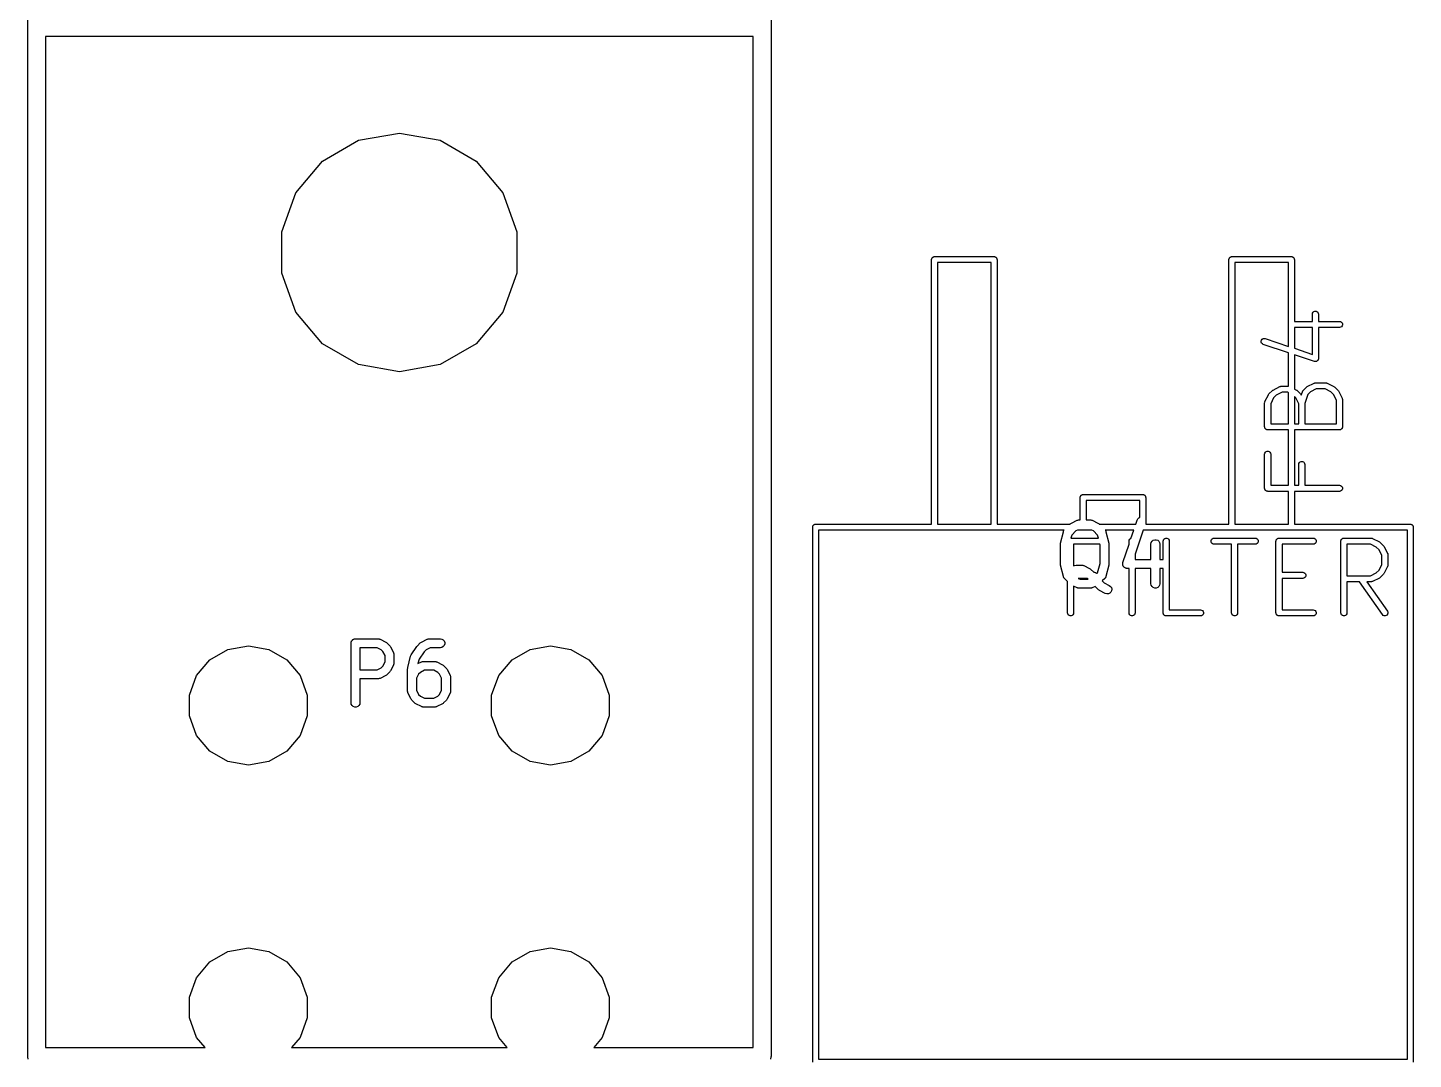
# Model space of a CAD drawing. Extents: x -2.2 to 86.5, y -78.6 to 9.2.
# Drawn here: x 0.25 to 23.55, y -17.95 to -0.6 of the extents above; entities that cross this region are included whole.
import ezdxf

# ---------------------------------------------------------------- set-up
doc = ezdxf.new("R2010")
doc.units = 0
doc.header["$MEASUREMENT"] = 0
doc.layers.add('BLACK', color=7, linetype='CONTINUOUS')

msp = doc.modelspace()

# ---------------------------------------------------------------- linework, layer by layer
at = {"layer": 'Black'}
for p, q in [((0.25, -17.9), (0.25, 9)), ((12.75, 9), (12.75, -17.9)), ((0.55, -0.75), (0.55, -17.75)), ((12.45, -0.75), (0.55, -0.75)), ((12.45, -17.75), (12.45, -0.75)), ((5.20951, -2.84206), (5.81335, -2.49344)), ((5.81335, -2.49344), (6.5, -2.37236)), ((6.5, -2.37236), (7.18665, -2.49344)), ((7.18665, -2.49344), (7.79049, -2.84206)), ((4.76133, -3.37618), (5.20951, -2.84206)), ((7.79049, -2.84206), (8.23867, -3.37618)), ((4.52286, -4.03138), (4.76133, -3.37618)), ((8.23867, -3.37618), (8.47714, -4.03138)), ((4.52286, -4.72862), (4.52286, -4.03138)), ((8.47714, -4.03138), (8.47714, -4.72862)), ((15.45, -4.5), (15.4508, -4.49569)), ((15.45, -8.95), (15.45, -4.5)), ((15.4508, -4.49132), (15.4523, -4.48721)), ((15.4508, -4.49569), (15.4508, -4.49132)), ((15.4523, -4.48721), (15.453, -4.4829)), ((15.453, -4.4829), (15.4552, -4.47911)), ((15.4552, -4.47911), (15.4567, -4.475)), ((15.4567, -4.475), (15.4595, -4.47165)), ((15.4595, -4.47165), (15.4617, -4.46786)), ((15.4617, -4.46786), (15.465, -4.46505)), ((15.465, -4.46505), (15.4679, -4.4617)), ((15.4679, -4.4617), (15.4716, -4.45951)), ((15.4716, -4.45951), (15.475, -4.4567)), ((15.475, -4.4567), (15.4791, -4.4552)), ((15.4791, -4.4552), (15.4829, -4.45301)), ((15.4829, -4.45301), (15.4872, -4.45226)), ((15.4872, -4.45226), (15.4913, -4.45076)), ((15.4913, -4.45076), (15.4957, -4.45076)), ((15.4957, -4.45076), (15.5, -4.45)), ((15.5, -4.45), (16.5, -4.45)), ((15.55, -4.55), (15.55, -8.95)), ((16.45, -4.55), (15.55, -4.55)), ((16.45, -8.95), (16.45, -4.55)), ((16.5, -4.45), (16.5043, -4.45076)), ((16.5043, -4.45076), (16.5087, -4.45076)), ((16.5087, -4.45076), (16.5128, -4.45226)), ((16.5128, -4.45226), (16.5171, -4.45301)), ((16.5171, -4.45301), (16.5209, -4.4552)), ((16.5209, -4.4552), (16.525, -4.4567)), ((16.525, -4.4567), (16.5284, -4.45951)), ((16.5284, -4.45951), (16.5321, -4.4617)), ((16.5321, -4.4617), (16.535, -4.46505)), ((16.535, -4.46505), (16.5383, -4.46786)), ((16.5383, -4.46786), (16.5405, -4.47165)), ((16.5405, -4.47165), (16.5433, -4.475)), ((16.5433, -4.475), (16.5448, -4.47911)), ((16.5448, -4.47911), (16.547, -4.4829)), ((16.547, -4.4829), (16.5477, -4.48721)), ((16.5477, -4.48721), (16.5492, -4.49132)), ((16.5492, -4.49132), (16.5492, -4.49569)), ((16.5492, -4.49569), (16.55, -4.5)), ((16.55, -4.5), (16.55, -8.95)), ((20.45, -4.5), (20.4508, -4.49569)), ((20.45, -8.95), (20.45, -4.5)), ((20.4508, -4.49132), (20.4523, -4.48721)), ((20.4508, -4.49569), (20.4508, -4.49132)), ((20.4523, -4.48721), (20.453, -4.4829)), ((20.453, -4.4829), (20.4552, -4.47911)), ((20.4552, -4.47911), (20.4567, -4.475)), ((20.4567, -4.475), (20.4595, -4.47165)), ((20.4595, -4.47165), (20.4617, -4.46786)), ((20.4617, -4.46786), (20.465, -4.46505)), ((20.465, -4.46505), (20.4679, -4.4617)), ((20.4679, -4.4617), (20.4716, -4.45951)), ((20.4716, -4.45951), (20.475, -4.4567)), ((20.475, -4.4567), (20.4791, -4.4552)), ((20.4791, -4.4552), (20.4829, -4.45301)), ((20.4829, -4.45301), (20.4872, -4.45226)), ((20.4872, -4.45226), (20.4913, -4.45076)), ((20.4913, -4.45076), (20.4957, -4.45076)), ((20.4957, -4.45076), (20.5, -4.45)), ((20.5, -4.45), (21.5, -4.45)), ((20.55, -4.55), (20.55, -8.95)), ((21.45, -4.55), (20.55, -4.55)), ((21.45, -5.95921), (21.45, -4.55)), ((21.5, -4.45), (21.5043, -4.45076)), ((21.5043, -4.45076), (21.5087, -4.45076)), ((21.5087, -4.45076), (21.5128, -4.45226)), ((21.5128, -4.45226), (21.5171, -4.45301)), ((21.5171, -4.45301), (21.5209, -4.4552)), ((21.5209, -4.4552), (21.525, -4.4567)), ((21.525, -4.4567), (21.5284, -4.45951)), ((21.5284, -4.45951), (21.5321, -4.4617)), ((21.5321, -4.4617), (21.535, -4.46505)), ((21.535, -4.46505), (21.5383, -4.46786)), ((21.5383, -4.46786), (21.5405, -4.47165)), ((21.5405, -4.47165), (21.5433, -4.475)), ((21.5433, -4.475), (21.5448, -4.47911)), ((21.5448, -4.47911), (21.547, -4.4829)), ((21.547, -4.4829), (21.5477, -4.48721)), ((21.5477, -4.48721), (21.5492, -4.49132)), ((21.5492, -4.49132), (21.5492, -4.49569)), ((21.5492, -4.49569), (21.55, -4.5)), ((21.55, -4.5), (21.55, -5.53922)), ((4.76133, -5.38382), (4.52286, -4.72862)), ((8.47714, -4.72862), (8.23867, -5.38382)), ((5.20951, -5.91794), (4.76133, -5.38382)), ((8.23867, -5.38382), (7.79049, -5.91794)), ((21.55, -5.53922), (21.8546, -5.53922)), ((21.8546, -5.41767), (21.8576, -5.40029)), ((21.8546, -5.53922), (21.8546, -5.41767)), ((21.8576, -5.40029), (21.8665, -5.38501)), ((21.8665, -5.38501), (21.88, -5.37367)), ((21.88, -5.37367), (21.8966, -5.36764)), ((21.8966, -5.36764), (21.9142, -5.36764)), ((21.9142, -5.36764), (21.9308, -5.37367)), ((21.9308, -5.37367), (21.9443, -5.38501)), ((21.9443, -5.38501), (21.9531, -5.40029)), ((21.9531, -5.40029), (21.9562, -5.41767)), ((21.9562, -5.41767), (21.9562, -5.53922)), ((21.9562, -5.53922), (22.3075, -5.53922)), ((22.3075, -5.53922), (22.3249, -5.54229)), ((22.3249, -5.54229), (22.3402, -5.55111)), ((22.3402, -5.55111), (22.3515, -5.56462)), ((22.3515, -5.56462), (22.3576, -5.5812)), ((22.3576, -5.5812), (22.3576, -5.59884)), ((21.55, -5.64082), (21.55, -5.99254)), ((21.8546, -5.64082), (21.55, -5.64082)), ((21.8546, -6.09407), (21.8546, -5.64082)), ((22.3075, -5.64082), (21.9562, -5.64082)), ((21.9562, -5.64082), (21.9562, -6.16455)), ((22.3249, -5.63776), (22.3075, -5.64082)), ((22.3402, -5.62894), (22.3249, -5.63776)), ((22.3515, -5.61542), (22.3402, -5.62894)), ((22.3576, -5.59884), (22.3515, -5.61542)), ((5.81335, -6.26656), (5.20951, -5.91794)), ((7.79049, -5.91794), (7.18665, -6.26656)), ((20.9933, -5.86983), (20.9989, -5.8531)), ((20.9938, -5.88747), (20.9933, -5.86983)), ((21.0003, -5.90388), (20.9938, -5.88747)), ((20.9989, -5.8531), (21.0099, -5.83928)), ((21.012, -5.91708), (21.0003, -5.90388)), ((21.0099, -5.83928), (21.0249, -5.83004)), ((21.0275, -5.92548), (21.012, -5.91708)), ((21.0249, -5.83004), (21.0422, -5.82651)), ((21.45, -6.0663), (21.0275, -5.92548)), ((21.0422, -5.82651), (21.0597, -5.82909)), ((21.0597, -5.82909), (21.45, -5.95921)), ((21.55, -5.99254), (21.8546, -6.09407)), ((6.5, -6.38764), (5.81335, -6.26656)), ((7.18665, -6.26656), (6.5, -6.38764)), ((21.45, -6.63125), (21.45, -6.0663)), ((21.8893, -6.21274), (21.55, -6.09964)), ((21.55, -6.09964), (21.55, -6.67694)), ((21.893, -6.21329), (21.8893, -6.21274)), ((21.8966, -6.21457), (21.893, -6.21329)), ((21.9017, -6.21457), (21.8966, -6.21457)), ((21.9068, -6.21533), (21.9017, -6.21457)), ((21.9104, -6.21457), (21.9068, -6.21533)), ((21.9142, -6.21457), (21.9104, -6.21457)), ((21.919, -6.21282), (21.9142, -6.21457)), ((21.9241, -6.21179), (21.919, -6.21282)), ((21.9273, -6.20982), (21.9241, -6.21179)), ((21.9308, -6.20854), (21.9273, -6.20982)), ((21.9347, -6.20524), (21.9308, -6.20854)), ((21.9391, -6.20256), (21.9347, -6.20524)), ((21.9414, -6.19961), (21.9391, -6.20256)), ((21.9443, -6.1972), (21.9414, -6.19961)), ((21.9469, -6.19275), (21.9443, -6.1972)), ((21.9501, -6.18874), (21.9469, -6.19275)), ((21.9512, -6.18518), (21.9501, -6.18874)), ((21.9531, -6.18192), (21.9512, -6.18518)), ((21.954, -6.17687), (21.9531, -6.18192)), ((21.9556, -6.172), (21.954, -6.17687)), ((21.9562, -6.16455), (21.9555, -6.16825)), ((21.9555, -6.16825), (21.9556, -6.172)), ((21.1226, -6.7606), (21.18, -6.70315)), ((21.18, -6.70315), (21.1867, -6.69848)), ((21.1867, -6.69848), (21.1932, -6.69363)), ((21.1932, -6.69363), (21.3081, -6.63618)), ((21.3428, -6.73242), (21.246, -6.78082)), ((21.3081, -6.63618), (21.3109, -6.63535)), ((21.3109, -6.63535), (21.3135, -6.63388)), ((21.3135, -6.63388), (21.3193, -6.63285)), ((21.3193, -6.63285), (21.325, -6.63115)), ((21.325, -6.63115), (21.328, -6.63133)), ((21.328, -6.63133), (21.3309, -6.63082)), ((21.3309, -6.63082), (21.4458, -6.63082)), ((21.4338, -6.73242), (21.3428, -6.73242)), ((21.45, -6.74053), (21.4338, -6.73242)), ((21.4458, -6.63082), (21.4486, -6.63133)), ((21.4486, -6.63133), (21.45, -6.63125)), ((21.45, -7.26279), (21.45, -6.74053)), ((21.55, -6.67694), (21.5834, -6.69363)), ((21.5834, -6.69363), (21.5899, -6.69848)), ((21.5899, -6.69848), (21.5966, -6.70315)), ((21.5966, -6.70315), (21.654, -6.7606)), ((21.6662, -6.77902), (21.6848, -6.72301)), ((21.6848, -6.72301), (21.6862, -6.72043)), ((21.6862, -6.72043), (21.687, -6.7176)), ((21.687, -6.7176), (21.6904, -6.71273)), ((21.6904, -6.71273), (21.6932, -6.70749)), ((21.6932, -6.70749), (21.6954, -6.70555)), ((21.6954, -6.70555), (21.6971, -6.70315)), ((21.6971, -6.70315), (21.7546, -6.6457)), ((21.7546, -6.6457), (21.7612, -6.64103)), ((21.7612, -6.64103), (21.7678, -6.63618)), ((21.7678, -6.63618), (21.8827, -6.57873)), ((21.8206, -6.72337), (21.7774, -6.76651)), ((21.9174, -6.67497), (21.8206, -6.72337)), ((21.8827, -6.57873), (21.8855, -6.57789)), ((21.8855, -6.57789), (21.888, -6.57643)), ((21.888, -6.57643), (21.8939, -6.5754)), ((21.8939, -6.5754), (21.8996, -6.5737)), ((21.8996, -6.5737), (21.9025, -6.57388)), ((21.9025, -6.57388), (21.9054, -6.57337)), ((21.9054, -6.57337), (22.0777, -6.57337)), ((22.0657, -6.67497), (21.9174, -6.67497)), ((22.1626, -6.72337), (22.0657, -6.67497)), ((22.0777, -6.57337), (22.0806, -6.57388)), ((22.0806, -6.57388), (22.0835, -6.5737)), ((22.0835, -6.5737), (22.0893, -6.5754)), ((22.0893, -6.5754), (22.0951, -6.57643)), ((22.0951, -6.57643), (22.0976, -6.57789)), ((22.0976, -6.57789), (22.1005, -6.57873)), ((22.1005, -6.57873), (22.2154, -6.63618)), ((22.2083, -6.76916), (22.1626, -6.72337)), ((22.2154, -6.63618), (22.2219, -6.64103)), ((22.2219, -6.64103), (22.2286, -6.6457)), ((22.2286, -6.6457), (22.286, -6.70315)), ((22.286, -6.70315), (22.2907, -6.70981)), ((22.2907, -6.70981), (22.2955, -6.71635)), ((22.2955, -6.71635), (22.353, -6.83126)), ((21.0502, -6.91143), (21.0508, -6.90854)), ((21.0502, -7.31359), (21.0502, -6.91143)), ((21.0506, -6.90562), (21.0523, -6.89991)), ((21.0508, -6.90854), (21.0506, -6.90562)), ((21.0523, -6.89991), (21.0533, -6.89405)), ((21.0533, -6.89405), (21.0548, -6.89152)), ((21.0548, -6.89152), (21.0556, -6.88871)), ((21.0556, -6.88871), (21.1131, -6.7738)), ((21.1131, -6.7738), (21.1179, -6.76726)), ((21.1179, -6.76726), (21.1226, -6.7606)), ((21.2003, -6.82662), (21.1518, -6.92342)), ((21.1518, -6.92342), (21.1518, -7.26279)), ((21.246, -6.78082), (21.2003, -6.82662)), ((21.5764, -6.82662), (21.55, -6.80025)), ((21.55, -6.80025), (21.55, -7.26279)), ((21.6248, -6.92342), (21.5764, -6.82662)), ((21.6248, -7.26279), (21.6248, -6.92342)), ((21.654, -6.7606), (21.6587, -6.76727)), ((21.6587, -6.76727), (21.6636, -6.77381)), ((21.6636, -6.77381), (21.6662, -6.77902)), ((21.7774, -6.76651), (21.7264, -6.91967)), ((21.7264, -6.91967), (21.7264, -7.26279)), ((22.2567, -6.86597), (22.2083, -6.76916)), ((22.2567, -7.26279), (22.2567, -6.86597)), ((22.353, -6.83126), (22.3538, -6.83407)), ((22.3538, -6.83407), (22.3553, -6.8366)), ((22.3553, -6.8366), (22.3563, -6.84246)), ((22.3563, -6.84246), (22.358, -6.84817)), ((22.358, -6.84817), (22.3578, -6.85109)), ((22.3578, -6.85109), (22.3583, -6.85398)), ((22.3583, -6.85398), (22.3583, -7.31359)), ((21.051, -7.31797), (21.0502, -7.31359)), ((21.051, -7.32242), (21.051, -7.31797)), ((21.0525, -7.32659), (21.051, -7.32242)), ((21.0533, -7.33097), (21.0525, -7.32659)), ((21.0555, -7.33482), (21.0533, -7.33097)), ((21.0571, -7.33899), (21.0555, -7.33482)), ((21.0599, -7.3424), (21.0571, -7.33899)), ((21.0621, -7.34625), (21.0599, -7.3424)), ((21.0655, -7.34911), (21.0621, -7.34625)), ((21.0684, -7.35251), (21.0655, -7.34911)), ((21.0722, -7.35473), (21.0684, -7.35251)), ((21.0756, -7.35759), (21.0722, -7.35473)), ((21.0798, -7.35911), (21.0756, -7.35759)), ((21.0837, -7.36133), (21.0798, -7.35911)), ((21.0881, -7.3621), (21.0837, -7.36133)), ((21.0922, -7.36362), (21.0881, -7.3621)), ((21.0967, -7.36362), (21.0922, -7.36362)), ((21.101, -7.3644), (21.0967, -7.36362)), ((21.45, -7.3644), (21.101, -7.3644)), ((21.1518, -7.26279), (21.45, -7.26279)), ((21.45, -8.29694), (21.45, -7.3644)), ((21.55, -7.26279), (21.6248, -7.26279)), ((22.3075, -7.3644), (21.55, -7.3644)), ((21.55, -7.3644), (21.55, -8.29694)), ((21.7264, -7.26279), (22.2567, -7.26279)), ((22.3119, -7.36362), (22.3075, -7.3644)), ((22.3164, -7.36362), (22.3119, -7.36362)), ((22.3205, -7.3621), (22.3164, -7.36362)), ((22.3249, -7.36133), (22.3205, -7.3621)), ((22.3288, -7.35911), (22.3249, -7.36133)), ((22.3329, -7.35759), (22.3288, -7.35911)), ((22.3364, -7.35473), (22.3329, -7.35759)), ((22.3402, -7.35251), (22.3364, -7.35473)), ((22.3431, -7.34911), (22.3402, -7.35251)), ((22.3465, -7.34625), (22.3431, -7.34911)), ((22.3487, -7.3424), (22.3465, -7.34625)), ((22.3515, -7.33899), (22.3487, -7.3424)), ((22.3531, -7.33482), (22.3515, -7.33899)), ((22.3553, -7.33097), (22.3531, -7.33482)), ((22.3561, -7.32659), (22.3553, -7.33097)), ((22.3576, -7.32242), (22.3561, -7.32659)), ((22.3583, -7.31359), (22.3576, -7.31797)), ((22.3576, -7.31797), (22.3576, -7.32242)), ((21.0502, -7.77321), (21.0533, -7.75584)), ((21.0502, -8.34774), (21.0502, -7.77321)), ((21.0533, -7.75584), (21.0621, -7.74056)), ((21.0621, -7.74056), (21.0756, -7.72922)), ((21.0756, -7.72922), (21.0922, -7.72319)), ((21.0922, -7.72319), (21.1099, -7.72319)), ((21.1099, -7.72319), (21.1264, -7.72922)), ((21.1264, -7.72922), (21.14, -7.74056)), ((21.14, -7.74056), (21.1488, -7.75584)), ((21.1488, -7.75584), (21.1518, -7.77321)), ((21.1518, -7.77321), (21.1518, -8.29694)), ((21.6278, -7.9282), (21.6367, -7.91292)), ((21.6367, -7.91292), (21.6502, -7.90158)), ((21.6502, -7.90158), (21.6668, -7.89554)), ((21.6668, -7.89554), (21.6844, -7.89554)), ((21.6844, -7.89554), (21.701, -7.90158)), ((21.701, -7.90158), (21.7145, -7.91292)), ((21.7145, -7.91292), (21.7233, -7.9282)), ((21.6248, -7.94557), (21.6278, -7.9282)), ((21.6248, -8.29694), (21.6248, -7.94557)), ((21.7233, -7.9282), (21.7264, -7.94557)), ((21.7264, -7.94557), (21.7264, -8.29694)), ((21.051, -8.35212), (21.0502, -8.34774)), ((21.051, -8.35656), (21.051, -8.35212)), ((21.0525, -8.36074), (21.051, -8.35656)), ((21.0533, -8.36511), (21.0525, -8.36074)), ((21.0555, -8.36896), (21.0533, -8.36511)), ((21.0571, -8.37314), (21.0555, -8.36896)), ((21.0599, -8.37654), (21.0571, -8.37314)), ((21.0621, -8.38039), (21.0599, -8.37654)), ((21.0655, -8.38325), (21.0621, -8.38039)), ((21.0684, -8.38665), (21.0655, -8.38325)), ((21.0722, -8.38887), (21.0684, -8.38665)), ((21.1518, -8.29694), (21.45, -8.29694)), ((21.55, -8.29694), (21.6248, -8.29694)), ((21.7264, -8.29694), (22.3075, -8.29694)), ((22.3075, -8.29694), (22.3249, -8.3)), ((22.3249, -8.3), (22.3402, -8.30882)), ((22.3402, -8.38665), (22.3249, -8.39547)), ((22.3402, -8.30882), (22.3515, -8.32234)), ((22.3515, -8.37314), (22.3402, -8.38665)), ((22.3515, -8.32234), (22.3576, -8.33892)), ((22.3576, -8.35656), (22.3515, -8.37314)), ((22.3576, -8.33892), (22.3576, -8.35656)), ((17.95, -8.5), (17.9508, -8.49569)), ((17.95, -8.87738), (17.95, -8.5)), ((17.9508, -8.49132), (17.9523, -8.48721)), ((17.9508, -8.49569), (17.9508, -8.49132)), ((17.9523, -8.48721), (17.953, -8.4829)), ((17.953, -8.4829), (17.9552, -8.47911)), ((17.9552, -8.47911), (17.9567, -8.475)), ((17.9567, -8.475), (17.9595, -8.47165)), ((17.9595, -8.47165), (17.9617, -8.46786)), ((17.9617, -8.46786), (17.965, -8.46505)), ((17.965, -8.46505), (17.9679, -8.4617)), ((17.9679, -8.4617), (17.9716, -8.45951)), ((17.9716, -8.45951), (17.975, -8.4567)), ((17.975, -8.4567), (17.9791, -8.4552)), ((17.9791, -8.4552), (17.9829, -8.45301)), ((17.9829, -8.45301), (17.9872, -8.45225)), ((17.9872, -8.45225), (17.9913, -8.45076)), ((17.9913, -8.45076), (17.9957, -8.45076)), ((17.9957, -8.45076), (18, -8.45)), ((18, -8.45), (19, -8.45)), ((18.05, -8.55), (18.05, -8.87738)), ((18.95, -8.55), (18.05, -8.55)), ((18.95, -8.83569), (18.95, -8.55)), ((19, -8.45), (19.0043, -8.45076)), ((19.0043, -8.45076), (19.0087, -8.45076)), ((19.0087, -8.45076), (19.0128, -8.45225)), ((19.0128, -8.45225), (19.0171, -8.45301)), ((19.0171, -8.45301), (19.0209, -8.4552)), ((19.0209, -8.4552), (19.025, -8.4567)), ((19.025, -8.4567), (19.0284, -8.45951)), ((19.0284, -8.45951), (19.0321, -8.4617)), ((19.0321, -8.4617), (19.035, -8.46505)), ((19.035, -8.46505), (19.0383, -8.46786)), ((19.0383, -8.46786), (19.0405, -8.47165)), ((19.0405, -8.47165), (19.0433, -8.475)), ((19.0433, -8.475), (19.0448, -8.47911)), ((19.0448, -8.47911), (19.047, -8.4829)), ((19.047, -8.4829), (19.0477, -8.48721)), ((19.0477, -8.48721), (19.0492, -8.49132)), ((19.0492, -8.49132), (19.0492, -8.49569)), ((19.0492, -8.49569), (19.05, -8.5)), ((19.05, -8.5), (19.05, -8.89704)), ((21.0756, -8.39173), (21.0722, -8.38887)), ((21.0798, -8.39325), (21.0756, -8.39173)), ((21.0837, -8.39547), (21.0798, -8.39325)), ((21.0881, -8.39625), (21.0837, -8.39547)), ((21.0922, -8.39777), (21.0881, -8.39625)), ((21.0967, -8.39777), (21.0922, -8.39777)), ((21.101, -8.39854), (21.0967, -8.39777)), ((21.45, -8.39854), (21.101, -8.39854)), ((21.45, -8.95), (21.45, -8.39854)), ((22.3075, -8.39854), (21.55, -8.39854)), ((21.55, -8.39854), (21.55, -8.95)), ((22.3249, -8.39547), (22.3075, -8.39854)), ((18.9174, -8.85814), (18.9369, -8.84086)), ((18.9369, -8.84086), (18.95, -8.83569)), ((13.45, -9), (13.4508, -8.99569)), ((13.45, -18), (13.45, -9)), ((13.4508, -8.99132), (13.4523, -8.98721)), ((13.4508, -8.99569), (13.4508, -8.99132)), ((13.4523, -8.98721), (13.453, -8.9829)), ((13.453, -8.9829), (13.4552, -8.97911)), ((13.4552, -8.97911), (13.4567, -8.975)), ((13.4567, -8.975), (13.4595, -8.97165)), ((13.4595, -8.97165), (13.4617, -8.96786)), ((13.4617, -8.96786), (13.465, -8.96505)), ((13.465, -8.96505), (13.4679, -8.9617)), ((13.4679, -8.9617), (13.4716, -8.95951)), ((13.4716, -8.95951), (13.475, -8.9567)), ((13.475, -8.9567), (13.4791, -8.9552)), ((13.4791, -8.9552), (13.4829, -8.95301)), ((13.4829, -8.95301), (13.4872, -8.95225)), ((13.4872, -8.95225), (13.4913, -8.95076)), ((13.4913, -8.95076), (13.4957, -8.95076)), ((13.4957, -8.95076), (13.5, -8.95)), ((13.5, -8.95), (15.45, -8.95)), ((17.6791, -9.05), (13.55, -9.05)), ((13.55, -9.05), (13.55, -17.95)), ((15.55, -8.95), (16.45, -8.95)), ((16.55, -8.95), (17.7773, -8.95)), ((17.6177, -9.26752), (17.6653, -9.07705)), ((17.6653, -9.07705), (17.6683, -9.07048)), ((17.6683, -9.07048), (17.6701, -9.06354)), ((17.6701, -9.06354), (17.6735, -9.05868)), ((17.6735, -9.05868), (17.6759, -9.05326)), ((17.6759, -9.05326), (17.6791, -9.05)), ((17.7773, -8.95), (17.7803, -8.94697)), ((17.7803, -8.94697), (17.7901, -8.94007)), ((17.7901, -8.94007), (17.7998, -8.93292)), ((17.7998, -8.93292), (17.895, -8.8853)), ((17.8778, -9.06164), (17.8058, -9.13358)), ((17.901, -9.05), (17.8778, -9.06164)), ((17.895, -8.8853), (17.8992, -8.88407)), ((17.8992, -8.88407), (17.9029, -8.8819)), ((18.1466, -9.05), (17.901, -9.05)), ((17.9029, -8.8819), (17.9116, -8.88038)), ((17.9116, -8.88038), (17.92, -8.87787)), ((17.92, -8.87787), (17.9243, -8.87813)), ((17.9243, -8.87813), (17.9286, -8.87738)), ((17.9286, -8.87738), (17.95, -8.87738)), ((18.05, -8.87738), (18.119, -8.87738)), ((18.119, -8.87738), (18.1233, -8.87813)), ((18.1233, -8.87813), (18.1276, -8.87787)), ((18.1276, -8.87787), (18.136, -8.88038)), ((18.136, -8.88038), (18.1447, -8.8819)), ((18.1447, -8.8819), (18.1484, -8.88407)), ((18.1699, -9.06164), (18.1466, -9.05)), ((18.1484, -8.88407), (18.1526, -8.8853)), ((18.1526, -8.8853), (18.2478, -8.93292)), ((18.2418, -9.13358), (18.1699, -9.06164)), ((18.2478, -8.93292), (18.2575, -8.94008)), ((18.2575, -8.94008), (18.2673, -8.94697)), ((18.2673, -8.94697), (18.2704, -8.95)), ((18.2704, -8.95), (18.8821, -8.95)), ((18.8487, -9.05), (18.3685, -9.05)), ((18.3685, -9.05), (18.3717, -9.05326)), ((18.3717, -9.05326), (18.3741, -9.05868)), ((18.3741, -9.05868), (18.3775, -9.06354)), ((18.3775, -9.06354), (18.3794, -9.07048)), ((18.3794, -9.07048), (18.3823, -9.07705)), ((18.3823, -9.07705), (18.4299, -9.26752)), ((18.8021, -9.18983), (18.8487, -9.05)), ((19.0068, -9.05), (18.8722, -9.45389)), ((18.8821, -8.95), (18.905, -8.88105)), ((18.905, -8.88105), (18.9174, -8.85814)), ((23.45, -9.05), (19.0068, -9.05)), ((19.05, -8.89704), (19.0512, -8.90271)), ((19.0512, -8.90271), (19.05, -8.91055)), ((19.05, -8.91055), (19.05, -8.95)), ((19.05, -8.95), (20.45, -8.95)), ((20.55, -8.95), (21.45, -8.95)), ((21.55, -8.95), (23.5, -8.95)), ((23.45, -17.95), (23.45, -9.05)), ((23.5, -8.95), (23.5043, -8.95076)), ((23.5043, -8.95076), (23.5087, -8.95076)), ((23.5087, -8.95076), (23.5128, -8.95225)), ((23.5128, -8.95225), (23.5171, -8.95301)), ((23.5171, -8.95301), (23.5209, -8.9552)), ((23.5209, -8.9552), (23.525, -8.9567)), ((23.525, -8.9567), (23.5284, -8.95951)), ((23.5284, -8.95951), (23.5321, -8.9617)), ((23.5321, -8.9617), (23.535, -8.96505)), ((23.535, -8.96505), (23.5383, -8.96786)), ((23.5383, -8.96786), (23.5405, -8.97165)), ((23.5405, -8.97165), (23.5433, -8.975)), ((23.5433, -8.975), (23.5448, -8.97911)), ((23.5448, -8.97911), (23.547, -8.9829)), ((23.547, -8.9829), (23.5477, -8.98721)), ((23.5477, -8.98721), (23.5492, -8.99132)), ((23.5492, -8.99132), (23.5492, -8.99569)), ((23.5492, -8.99569), (23.55, -9)), ((23.55, -9), (23.55, -18)), ((17.6155, -9.28571), (17.6171, -9.27668)), ((17.6155, -9.61905), (17.6155, -9.28571)), ((17.6171, -9.27668), (17.6177, -9.26752)), ((17.8058, -9.13358), (17.7929, -9.18525)), ((17.7929, -9.18525), (18.2547, -9.18525)), ((17.8381, -9.28685), (17.8381, -9.65376)), ((18.2801, -9.28685), (17.8381, -9.28685)), ((18.2547, -9.18525), (18.2418, -9.13358)), ((18.2821, -9.29495), (18.2801, -9.28685)), ((18.2821, -9.60981), (18.2821, -9.29495)), ((18.4299, -9.26752), (18.4306, -9.27668)), ((18.4306, -9.27668), (18.4321, -9.28571)), ((18.4321, -9.28571), (18.4321, -9.61905)), ((18.6669, -9.59533), (18.7706, -9.28435)), ((18.7706, -9.23605), (18.7737, -9.21867)), ((18.7706, -9.28435), (18.7706, -9.23605)), ((18.7737, -9.21867), (18.7825, -9.20339)), ((18.7825, -9.20339), (18.796, -9.19205)), ((18.796, -9.19205), (18.8021, -9.18983)), ((19.1393, -9.28571), (19.1438, -9.26006)), ((19.1393, -9.54405), (19.1393, -9.28571)), ((19.1438, -9.26006), (19.1568, -9.2375)), ((19.1568, -9.2375), (19.1768, -9.22076)), ((19.1768, -9.22076), (19.2013, -9.21185)), ((19.2013, -9.21185), (19.2273, -9.21185)), ((19.2273, -9.21185), (19.2518, -9.22076)), ((19.2518, -9.22076), (19.2717, -9.2375)), ((19.2717, -9.2375), (19.2848, -9.26006)), ((19.2848, -9.26006), (19.2893, -9.28571)), ((19.2893, -9.28571), (19.2893, -9.54405)), ((19.3451, -9.23605), (19.3482, -9.21867)), ((19.3451, -9.54405), (19.3451, -9.23605)), ((19.3482, -9.21867), (19.357, -9.20339)), ((19.357, -9.20339), (19.3705, -9.19205)), ((19.3705, -9.19205), (19.3871, -9.18602)), ((19.3871, -9.18602), (19.4047, -9.18602)), ((19.4047, -9.18602), (19.4213, -9.19205)), ((19.4213, -9.19205), (19.4348, -9.20339)), ((19.4348, -9.20339), (19.4437, -9.21867)), ((19.4437, -9.21867), (19.4467, -9.23605)), ((19.4467, -9.23605), (19.4467, -10.3917)), ((20.1502, -9.22723), (20.1563, -9.21065)), ((20.1502, -9.24487), (20.1502, -9.22723)), ((20.1563, -9.26145), (20.1502, -9.24487)), ((20.1563, -9.21065), (20.1676, -9.19713)), ((20.1676, -9.27496), (20.1563, -9.26145)), ((20.1676, -9.19713), (20.1829, -9.18831)), ((20.1829, -9.28378), (20.1676, -9.27496)), ((20.1829, -9.18831), (20.2003, -9.18525)), ((20.2003, -9.28685), (20.1829, -9.28378)), ((20.2003, -9.18525), (20.8897, -9.18525)), ((20.4942, -9.28685), (20.2003, -9.28685)), ((20.4942, -10.4425), (20.4942, -9.28685)), ((20.8897, -9.28685), (20.5958, -9.28685)), ((20.5958, -9.28685), (20.5958, -10.4425)), ((20.8897, -9.18525), (20.9071, -9.18831)), ((20.9071, -9.28378), (20.8897, -9.28685)), ((20.9071, -9.18831), (20.9223, -9.19713)), ((20.9223, -9.27496), (20.9071, -9.28378)), ((20.9223, -9.19713), (20.9337, -9.21065)), ((20.9337, -9.26145), (20.9223, -9.27496)), ((20.9337, -9.21065), (20.9397, -9.22723)), ((20.9397, -9.24487), (20.9337, -9.26145)), ((20.9397, -9.22723), (20.9397, -9.24487)), ((21.2411, -9.23605), (21.2418, -9.23167)), ((21.2411, -10.4425), (21.2411, -9.23605)), ((21.2418, -9.22723), (21.2433, -9.22305)), ((21.2418, -9.23167), (21.2418, -9.22723)), ((21.2433, -9.22305), (21.2441, -9.21867)), ((21.2441, -9.21867), (21.2463, -9.21482)), ((21.2463, -9.21482), (21.2479, -9.21065)), ((21.2479, -9.21065), (21.2507, -9.20724)), ((21.2507, -9.20724), (21.2529, -9.20339)), ((21.2529, -9.20339), (21.2563, -9.20054)), ((21.2563, -9.20054), (21.2592, -9.19713)), ((21.2592, -9.19713), (21.2631, -9.19491)), ((21.2631, -9.19491), (21.2665, -9.19205)), ((21.2665, -9.19205), (21.2706, -9.19053)), ((21.2706, -9.19053), (21.2745, -9.18831)), ((21.2745, -9.18831), (21.2789, -9.18754)), ((21.2789, -9.18754), (21.283, -9.18602)), ((21.283, -9.18602), (21.2875, -9.18602)), ((21.2875, -9.18602), (21.2919, -9.18525)), ((21.2919, -9.18525), (21.8664, -9.18525)), ((21.8664, -9.28685), (21.3427, -9.28685)), ((21.3427, -9.28685), (21.3427, -9.75977)), ((21.8664, -9.18525), (21.8838, -9.18831)), ((21.8838, -9.28378), (21.8664, -9.28685)), ((21.8838, -9.18831), (21.899, -9.19713)), ((21.899, -9.27496), (21.8838, -9.28378)), ((21.899, -9.19713), (21.9104, -9.21065)), ((21.9104, -9.26145), (21.899, -9.27496)), ((21.9104, -9.21065), (21.9164, -9.22723)), ((21.9164, -9.24487), (21.9104, -9.26145)), ((21.9164, -9.22723), (21.9164, -9.24487)), ((22.3327, -9.23605), (22.3334, -9.23167)), ((22.3327, -10.4425), (22.3327, -9.23605)), ((22.3334, -9.22723), (22.3349, -9.22305)), ((22.3334, -9.23167), (22.3334, -9.22723)), ((22.3349, -9.22305), (22.3357, -9.21867)), ((22.3357, -9.21867), (22.3379, -9.21482)), ((22.3379, -9.21482), (22.3395, -9.21065)), ((22.3395, -9.21065), (22.3423, -9.20724)), ((22.3423, -9.20724), (22.3445, -9.20339)), ((22.3445, -9.20339), (22.3479, -9.20054)), ((22.3479, -9.20054), (22.3508, -9.19713)), ((22.3508, -9.19713), (22.3546, -9.19491)), ((22.3546, -9.19491), (22.3581, -9.19205)), ((22.3581, -9.19205), (22.3622, -9.19053)), ((22.3622, -9.19053), (22.3661, -9.18831)), ((22.3661, -9.18831), (22.3705, -9.18754)), ((22.3705, -9.18754), (22.3746, -9.18602)), ((22.3746, -9.18602), (22.3791, -9.18602)), ((22.3791, -9.18602), (22.3835, -9.18525)), ((22.3835, -9.18525), (22.8431, -9.18525)), ((22.4343, -9.28685), (22.4343, -9.81722)), ((22.8311, -9.28685), (22.4343, -9.28685)), ((22.9279, -9.33525), (22.8311, -9.28685)), ((22.8431, -9.18525), (22.846, -9.18576)), ((22.846, -9.18576), (22.8489, -9.18558)), ((22.8489, -9.18558), (22.8546, -9.18728)), ((22.8546, -9.18728), (22.8604, -9.18831)), ((22.8604, -9.18831), (22.863, -9.18978)), ((22.863, -9.18978), (22.8658, -9.19061)), ((22.8658, -9.19061), (22.9807, -9.24806)), ((22.9807, -9.24806), (22.9872, -9.25291)), ((22.9872, -9.25291), (22.9939, -9.25758)), ((22.9939, -9.25758), (23.0513, -9.31503)), ((23.0513, -9.31503), (23.056, -9.3217)), ((18.8722, -9.45389), (18.8722, -9.54405)), ((18.8722, -9.54405), (19.1393, -9.54405)), ((19.2893, -9.54405), (19.3451, -9.54405)), ((22.9737, -9.38104), (22.9279, -9.33525)), ((23.0221, -9.47785), (22.9737, -9.38104)), ((23.0221, -9.62622), (23.0221, -9.47785)), ((23.056, -9.3217), (23.0609, -9.32823)), ((23.0609, -9.32823), (23.1183, -9.44314)), ((23.1183, -9.44314), (23.1192, -9.44595)), ((23.1192, -9.44595), (23.1206, -9.44848)), ((23.1206, -9.44848), (23.1216, -9.45434)), ((23.1216, -9.45434), (23.1233, -9.46005)), ((23.1233, -9.46005), (23.1232, -9.46297)), ((23.1232, -9.46297), (23.1237, -9.46586)), ((23.1237, -9.46586), (23.1237, -9.63821)), ((17.6171, -9.62808), (17.6155, -9.61905)), ((17.6177, -9.63724), (17.6171, -9.62808)), ((17.6653, -9.82771), (17.6177, -9.63724)), ((17.8381, -9.65376), (17.8553, -9.64381)), ((17.8553, -9.64381), (17.881, -9.63929)), ((17.881, -9.63929), (17.9762, -9.63929)), ((17.9762, -9.63929), (17.9804, -9.64004)), ((17.9804, -9.64004), (17.9848, -9.63978)), ((17.9848, -9.63978), (17.9932, -9.64228)), ((17.9932, -9.64228), (18.0018, -9.64381)), ((18.0018, -9.64381), (18.0056, -9.64597)), ((18.0056, -9.64597), (18.0097, -9.6472)), ((18.0097, -9.6472), (18.105, -9.69482)), ((18.105, -9.69482), (18.1146, -9.70199)), ((18.1146, -9.70199), (18.1245, -9.70887)), ((18.1245, -9.70887), (18.1754, -9.75977)), ((18.1754, -9.75977), (18.1894, -9.75977)), ((18.1894, -9.75977), (18.2068, -9.76283)), ((18.2068, -9.76283), (18.2221, -9.77166)), ((18.2221, -9.77166), (18.2309, -9.78212)), ((18.2309, -9.78212), (18.2418, -9.77118)), ((18.2418, -9.77118), (18.2821, -9.60981)), ((18.4299, -9.63724), (18.3823, -9.82771)), ((18.4306, -9.62808), (18.4299, -9.63724)), ((18.4321, -9.61905), (18.4306, -9.62808)), ((18.6631, -9.6211), (18.6642, -9.6136)), ((18.6642, -9.62653), (18.6631, -9.6211)), ((18.6642, -9.60602), (18.6661, -9.60081)), ((18.6642, -9.6136), (18.6642, -9.60602)), ((18.6642, -9.63207), (18.6642, -9.62653)), ((18.6668, -9.63919), (18.6642, -9.63207)), ((18.6661, -9.60081), (18.6669, -9.59533)), ((18.6683, -9.64661), (18.6668, -9.63919)), ((18.6712, -9.65134), (18.6683, -9.64661)), ((18.6731, -9.65655), (18.6712, -9.65134)), ((18.678, -9.66235), (18.6731, -9.65655)), ((18.682, -9.66881), (18.678, -9.66235)), ((18.6863, -9.67225), (18.682, -9.66881)), ((18.6899, -9.6765), (18.6863, -9.67225)), ((18.6964, -9.68029), (18.6899, -9.6765)), ((18.7024, -9.685), (18.6964, -9.68029)), ((18.7076, -9.68675), (18.7024, -9.685)), ((18.7124, -9.68952), (18.7076, -9.68675)), ((18.7199, -9.69084), (18.7124, -9.68952)), ((18.7271, -9.69324), (18.7199, -9.69084)), ((18.7326, -9.69308), (18.7271, -9.69324)), ((18.7381, -9.69405), (18.7326, -9.69308)), ((18.7706, -9.69405), (18.7381, -9.69405)), ((18.7706, -10.4425), (18.7706, -9.69405)), ((19.1393, -9.69405), (18.8722, -9.69405)), ((18.8722, -9.69405), (18.8722, -10.4425)), ((19.1393, -9.95238), (19.1393, -9.69405)), ((19.3451, -9.69405), (19.2893, -9.69405)), ((19.2893, -9.69405), (19.2893, -9.95238)), ((19.3451, -10.4425), (19.3451, -9.69405)), ((21.3427, -9.75977), (21.694, -9.75977)), ((21.694, -9.75977), (21.7114, -9.76283)), ((21.7114, -9.76283), (21.7267, -9.77166)), ((21.7267, -9.77166), (21.738, -9.78517)), ((21.738, -9.78517), (21.7441, -9.80175)), ((22.8311, -9.81722), (22.9279, -9.76882)), ((22.9279, -9.76882), (22.9737, -9.72303)), ((22.9737, -9.72303), (23.0221, -9.62622)), ((23.056, -9.78237), (23.0513, -9.78904)), ((23.0609, -9.77584), (23.056, -9.78237)), ((23.1183, -9.66093), (23.0609, -9.77584)), ((23.1192, -9.65812), (23.1183, -9.66093)), ((23.1206, -9.65559), (23.1192, -9.65812)), ((23.1216, -9.64973), (23.1206, -9.65559)), ((23.1233, -9.64402), (23.1216, -9.64973)), ((23.1237, -9.63821), (23.1232, -9.6411)), ((23.1232, -9.6411), (23.1233, -9.64402)), ((17.6683, -9.83428), (17.6653, -9.82771)), ((17.6701, -9.84122), (17.6683, -9.83428)), ((17.6735, -9.84608), (17.6701, -9.84122)), ((17.6759, -9.8515), (17.6735, -9.84608)), ((17.6809, -9.85667), (17.6759, -9.8515)), ((17.6851, -9.86256), (17.6809, -9.85667)), ((17.7365, -9.91396), (17.6851, -9.86256)), ((17.7365, -10.4425), (17.7365, -9.91396)), ((17.895, -10.0195), (17.8381, -9.99098)), ((17.8381, -9.99098), (17.8381, -10.4425)), ((17.9143, -9.86137), (17.9463, -9.87738)), ((18.0648, -9.86137), (17.9143, -9.86137)), ((17.9463, -9.87738), (18.0808, -9.87738)), ((18.0808, -9.87738), (18.0648, -9.86137)), ((18.1995, -9.99602), (18.1526, -10.0195)), ((18.2565, -10.053), (18.1995, -9.99602)), ((18.3626, -9.86256), (18.3204, -9.90476)), ((18.3204, -9.90476), (18.354, -9.93836)), ((18.354, -9.93836), (18.4383, -9.98054)), ((18.3667, -9.85667), (18.3626, -9.86256)), ((18.3717, -9.8515), (18.3667, -9.85667)), ((18.3741, -9.84609), (18.3717, -9.8515)), ((18.3775, -9.84122), (18.3741, -9.84609)), ((18.3794, -9.83428), (18.3775, -9.84122)), ((18.3823, -9.82771), (18.3794, -9.83428)), ((18.4383, -9.98054), (18.4592, -9.99605)), ((18.4592, -9.99605), (18.4736, -10.0178)), ((18.4736, -10.0178), (18.4796, -10.0431)), ((19.1438, -9.97803), (19.1393, -9.95238)), ((19.1568, -10.0006), (19.1438, -9.97803)), ((19.1768, -10.0173), (19.1568, -10.0006)), ((19.2013, -10.0262), (19.1768, -10.0173)), ((19.2518, -10.0173), (19.2273, -10.0262)), ((19.2717, -10.0006), (19.2518, -10.0173)), ((19.2848, -9.97803), (19.2717, -10.0006)), ((19.2893, -9.95238), (19.2848, -9.97803)), ((21.694, -9.86137), (21.3427, -9.86137)), ((21.3427, -9.86137), (21.3427, -10.3917)), ((21.7114, -9.85831), (21.694, -9.86137)), ((21.7267, -9.84949), (21.7114, -9.85831)), ((21.738, -9.83597), (21.7267, -9.84949)), ((21.7441, -9.81939), (21.738, -9.83597)), ((21.7441, -9.80175), (21.7441, -9.81939)), ((22.4343, -9.81722), (22.8311, -9.81722)), ((22.6443, -9.91882), (22.4343, -9.91882)), ((22.4343, -9.91882), (22.4343, -10.4425)), ((23.0313, -10.4717), (22.6443, -9.91882)), ((22.8431, -9.91882), (22.7683, -9.91882)), ((22.7683, -9.91882), (23.1145, -10.4134)), ((22.846, -9.91831), (22.8431, -9.91882)), ((22.8489, -9.91849), (22.846, -9.91831)), ((22.8546, -9.91679), (22.8489, -9.91849)), ((22.8604, -9.91576), (22.8546, -9.91679)), ((22.863, -9.9143), (22.8604, -9.91576)), ((22.8658, -9.91346), (22.863, -9.9143)), ((22.9807, -9.85601), (22.8658, -9.91346)), ((22.9872, -9.85115), (22.9807, -9.85601)), ((22.9939, -9.84649), (22.9872, -9.85115)), ((23.0513, -9.78904), (22.9939, -9.84649)), ((17.8992, -10.0207), (17.895, -10.0195)), ((17.9029, -10.0229), (17.8992, -10.0207)), ((17.9116, -10.0244), (17.9029, -10.0229)), ((17.92, -10.0269), (17.9116, -10.0244)), ((17.9243, -10.0266), (17.92, -10.0269)), ((17.9286, -10.0274), (17.9243, -10.0266)), ((18.119, -10.0274), (17.9286, -10.0274)), ((18.1233, -10.0266), (18.119, -10.0274)), ((18.1276, -10.0269), (18.1233, -10.0266)), ((18.136, -10.0244), (18.1276, -10.0269)), ((18.1447, -10.0229), (18.136, -10.0244)), ((18.1484, -10.0207), (18.1447, -10.0229)), ((18.1526, -10.0195), (18.1484, -10.0207)), ((18.2663, -10.0599), (18.2565, -10.053)), ((18.276, -10.0671), (18.2663, -10.0599)), ((18.3712, -10.1147), (18.276, -10.0671)), ((18.3962, -10.1221), (18.3712, -10.1147)), ((18.4222, -10.1206), (18.3962, -10.1221)), ((18.4461, -10.1102), (18.4222, -10.1206)), ((18.465, -10.0923), (18.4461, -10.1102)), ((18.4766, -10.069), (18.465, -10.0923)), ((18.4796, -10.0431), (18.4766, -10.069)), ((19.2273, -10.0262), (19.2013, -10.0262)), ((17.7395, -10.4599), (17.7365, -10.4425)), ((17.7483, -10.4752), (17.7395, -10.4599)), ((17.7619, -10.4865), (17.7483, -10.4752)), ((17.8262, -10.4752), (17.8127, -10.4865)), ((17.835, -10.4599), (17.8262, -10.4752)), ((17.8381, -10.4425), (17.835, -10.4599)), ((18.7737, -10.4599), (18.7706, -10.4425)), ((18.7825, -10.4752), (18.7737, -10.4599)), ((18.796, -10.4865), (18.7825, -10.4752)), ((18.8603, -10.4752), (18.8468, -10.4865)), ((18.8691, -10.4599), (18.8603, -10.4752)), ((18.8722, -10.4425), (18.8691, -10.4599)), ((19.3459, -10.4469), (19.3451, -10.4425)), ((19.3459, -10.4514), (19.3459, -10.4469)), ((19.3474, -10.4555), (19.3459, -10.4514)), ((19.3482, -10.4599), (19.3474, -10.4555)), ((19.3504, -10.4638), (19.3482, -10.4599)), ((19.3519, -10.4679), (19.3504, -10.4638)), ((19.3548, -10.4714), (19.3519, -10.4679)), ((19.357, -10.4752), (19.3548, -10.4714)), ((19.3604, -10.4781), (19.357, -10.4752)), ((19.3633, -10.4815), (19.3604, -10.4781)), ((19.3671, -10.4837), (19.3633, -10.4815)), ((19.3705, -10.4865), (19.3671, -10.4837)), ((19.4467, -10.3917), (19.9705, -10.3917)), ((19.9705, -10.3917), (19.9878, -10.3948)), ((19.9878, -10.3948), (20.0031, -10.4036)), ((20.0031, -10.4815), (19.9878, -10.4903)), ((20.0031, -10.4036), (20.0144, -10.4171)), ((20.0144, -10.4679), (20.0031, -10.4815)), ((20.0144, -10.4171), (20.0205, -10.4337)), ((20.0205, -10.4514), (20.0144, -10.4679)), ((20.0205, -10.4337), (20.0205, -10.4514)), ((20.4972, -10.4599), (20.4942, -10.4425)), ((20.5061, -10.4752), (20.4972, -10.4599)), ((20.5196, -10.4865), (20.5061, -10.4752)), ((20.5839, -10.4752), (20.5704, -10.4865)), ((20.5927, -10.4599), (20.5839, -10.4752)), ((20.5958, -10.4425), (20.5927, -10.4599)), ((21.2418, -10.4469), (21.2411, -10.4425)), ((21.2418, -10.4514), (21.2418, -10.4469)), ((21.2433, -10.4555), (21.2418, -10.4514)), ((21.2441, -10.4599), (21.2433, -10.4555)), ((21.2463, -10.4638), (21.2441, -10.4599)), ((21.2479, -10.4679), (21.2463, -10.4638)), ((21.2507, -10.4714), (21.2479, -10.4679)), ((21.2529, -10.4752), (21.2507, -10.4714)), ((21.2563, -10.4781), (21.2529, -10.4752)), ((21.2592, -10.4815), (21.2563, -10.4781)), ((21.2631, -10.4837), (21.2592, -10.4815)), ((21.2665, -10.4865), (21.2631, -10.4837)), ((21.3427, -10.3917), (21.8664, -10.3917)), ((21.8664, -10.3917), (21.8838, -10.3948)), ((21.8838, -10.3948), (21.899, -10.4036)), ((21.899, -10.4815), (21.8838, -10.4903)), ((21.899, -10.4036), (21.9104, -10.4171)), ((21.9104, -10.4679), (21.899, -10.4815)), ((21.9104, -10.4171), (21.9164, -10.4337)), ((21.9164, -10.4514), (21.9104, -10.4679)), ((21.9164, -10.4337), (21.9164, -10.4514)), ((22.3357, -10.4599), (22.3327, -10.4425)), ((22.3445, -10.4752), (22.3357, -10.4599)), ((22.3581, -10.4865), (22.3445, -10.4752)), ((22.4224, -10.4752), (22.4089, -10.4865)), ((22.4312, -10.4599), (22.4224, -10.4752)), ((22.4343, -10.4425), (22.4312, -10.4599)), ((23.0437, -10.4842), (23.0313, -10.4717)), ((23.0597, -10.4916), (23.0437, -10.4842)), ((23.1088, -10.4785), (23.0943, -10.4886)), ((23.1189, -10.464), (23.1088, -10.4785)), ((23.1145, -10.4134), (23.122, -10.4294)), ((23.1235, -10.447), (23.1189, -10.464)), ((23.122, -10.4294), (23.1235, -10.447)), ((17.7784, -10.4926), (17.7619, -10.4865)), ((17.7961, -10.4926), (17.7784, -10.4926)), ((17.8127, -10.4865), (17.7961, -10.4926)), ((18.8126, -10.4926), (18.796, -10.4865)), ((18.8302, -10.4926), (18.8126, -10.4926)), ((18.8468, -10.4865), (18.8302, -10.4926)), ((19.3747, -10.4881), (19.3705, -10.4865)), ((19.3786, -10.4903), (19.3747, -10.4881)), ((19.3829, -10.4911), (19.3786, -10.4903)), ((19.3871, -10.4926), (19.3829, -10.4911)), ((19.3916, -10.4926), (19.3871, -10.4926)), ((19.3959, -10.4933), (19.3916, -10.4926)), ((19.9705, -10.4933), (19.3959, -10.4933)), ((19.9878, -10.4903), (19.9705, -10.4933)), ((20.5362, -10.4926), (20.5196, -10.4865)), ((20.5538, -10.4926), (20.5362, -10.4926)), ((20.5704, -10.4865), (20.5538, -10.4926)), ((21.2706, -10.4881), (21.2665, -10.4865)), ((21.2745, -10.4903), (21.2706, -10.4881)), ((21.2789, -10.4911), (21.2745, -10.4903)), ((21.283, -10.4926), (21.2789, -10.4911)), ((21.2875, -10.4926), (21.283, -10.4926)), ((21.2919, -10.4933), (21.2875, -10.4926)), ((21.8664, -10.4933), (21.2919, -10.4933)), ((21.8838, -10.4903), (21.8664, -10.4933)), ((22.3746, -10.4926), (22.3581, -10.4865)), ((22.3923, -10.4926), (22.3746, -10.4926)), ((22.4089, -10.4865), (22.3923, -10.4926)), ((23.0773, -10.4932), (23.0597, -10.4916)), ((23.0943, -10.4886), (23.0773, -10.4932)), ((5.6869, -10.9524), (5.68804, -10.9459)), ((5.68804, -10.9394), (5.69029, -10.9332)), ((5.68804, -10.9459), (5.68804, -10.9394)), ((5.69029, -10.9332), (5.69143, -10.9267)), ((5.69143, -10.9267), (5.69471, -10.921)), ((5.69471, -10.921), (5.69695, -10.9149)), ((5.69695, -10.9149), (5.70117, -10.9099)), ((5.70117, -10.9099), (5.70445, -10.9042)), ((5.70445, -10.9042), (5.70948, -10.9)), ((5.70948, -10.9), (5.7137, -10.8949)), ((5.7137, -10.8949), (5.71938, -10.8916)), ((5.71938, -10.8916), (5.7244, -10.8874)), ((5.7244, -10.8874), (5.73057, -10.8852)), ((5.73057, -10.8852), (5.73625, -10.8819)), ((5.73625, -10.8819), (5.74271, -10.8808)), ((5.74271, -10.8808), (5.74888, -10.8785)), ((5.74888, -10.8785), (5.75544, -10.8785)), ((5.75544, -10.8785), (5.7619, -10.8774)), ((5.7619, -10.8774), (6.14286, -10.8774)), ((6.14286, -10.8774), (6.14712, -10.8781)), ((6.14712, -10.8781), (6.15143, -10.8779)), ((6.15143, -10.8779), (6.15985, -10.8804)), ((6.15985, -10.8804), (6.16851, -10.8819)), ((6.16851, -10.8819), (6.17226, -10.8841)), ((6.17226, -10.8841), (6.1764, -10.8853)), ((6.1764, -10.8853), (6.27164, -10.9329)), ((6.27164, -10.9329), (6.2813, -10.9401)), ((6.2813, -10.9401), (6.29113, -10.947)), ((6.29113, -10.947), (6.33875, -10.9946)), ((6.80411, -10.9946), (6.85173, -10.947)), ((6.85173, -10.947), (6.86156, -10.9401)), ((6.86156, -10.9401), (6.87122, -10.9329)), ((6.87122, -10.9329), (6.96646, -10.8853)), ((6.96646, -10.8853), (6.9706, -10.8841)), ((6.9706, -10.8841), (6.97435, -10.8819)), ((6.97435, -10.8819), (6.983, -10.8804)), ((6.983, -10.8804), (6.99142, -10.8779)), ((6.99142, -10.8779), (6.99574, -10.8781)), ((6.99574, -10.8781), (7, -10.8774)), ((7, -10.8774), (7.19048, -10.8774)), ((7.19048, -10.8774), (7.21613, -10.8819)), ((7.21613, -10.8819), (7.23869, -10.8949)), ((7.23869, -10.8949), (7.25543, -10.9149)), ((7.25543, -10.9149), (7.26434, -10.9394)), ((7.26434, -10.9394), (7.26434, -10.9654)), ((3.31476, -11.231), (3.61667, -11.0567)), ((3.61667, -11.0567), (3.96, -10.9962)), ((3.96, -10.9962), (4.30333, -11.0567)), ((4.30333, -11.0567), (4.60524, -11.231)), ((5.6869, -11.9524), (5.6869, -10.9524)), ((5.8369, -11.0274), (5.8369, -11.4012)), ((6.12515, -11.0274), (5.8369, -11.0274)), ((6.19367, -11.0616), (6.12515, -11.0274)), ((6.22408, -11.092), (6.19367, -11.0616)), ((6.25833, -11.1606), (6.22408, -11.092)), ((6.25833, -11.268), (6.25833, -11.1606)), ((6.33875, -10.9946), (6.34563, -11.0044)), ((6.34563, -11.0044), (6.3528, -11.0141)), ((6.3528, -11.0141), (6.40042, -11.1093)), ((6.40042, -11.1093), (6.40165, -11.1135)), ((6.40165, -11.1135), (6.40381, -11.1172)), ((6.40381, -11.1172), (6.40534, -11.1259)), ((6.40534, -11.1259), (6.40784, -11.1343)), ((6.40784, -11.1343), (6.40758, -11.1386)), ((6.40758, -11.1386), (6.40833, -11.1429)), ((6.40833, -11.1429), (6.40833, -11.2857)), ((6.64152, -11.3628), (6.68914, -11.1723)), ((6.68914, -11.1723), (6.69433, -11.1607)), ((6.69433, -11.1607), (6.6995, -11.1489)), ((6.6995, -11.1489), (6.79474, -11.006)), ((6.79474, -11.006), (6.79986, -11.0007)), ((6.79986, -11.0007), (6.80411, -10.9946)), ((6.91543, -11.0954), (6.83151, -11.2213)), ((6.94919, -11.0616), (6.91543, -11.0954)), ((7.0177, -11.0274), (6.94919, -11.0616)), ((7.19048, -11.0274), (7.0177, -11.0274)), ((7.21613, -11.0229), (7.19048, -11.0274)), ((7.23869, -11.0098), (7.21613, -11.0229)), ((7.25543, -10.9899), (7.23869, -11.0098)), ((7.26434, -10.9654), (7.25543, -10.9899)), ((8.39476, -11.231), (8.69667, -11.0567)), ((8.69667, -11.0567), (9.04, -10.9962)), ((9.04, -10.9962), (9.38333, -11.0567)), ((9.38333, -11.0567), (9.68524, -11.231)), ((3.09067, -11.4981), (3.31476, -11.231)), ((4.60524, -11.231), (4.82933, -11.4981)), ((5.8369, -11.4012), (6.12515, -11.4012)), ((6.12515, -11.4012), (6.19367, -11.3669)), ((6.19367, -11.3669), (6.22408, -11.3365)), ((6.22408, -11.3365), (6.25833, -11.268)), ((6.3528, -11.4145), (6.34563, -11.4242)), ((6.40042, -11.3193), (6.3528, -11.4145)), ((6.40165, -11.3151), (6.40042, -11.3193)), ((6.40381, -11.3114), (6.40165, -11.3151)), ((6.40534, -11.3027), (6.40381, -11.3114)), ((6.40784, -11.2943), (6.40534, -11.3027)), ((6.40833, -11.2857), (6.40758, -11.29)), ((6.40758, -11.29), (6.40784, -11.2943)), ((6.63929, -11.381), (6.64088, -11.3719)), ((6.63929, -11.7619), (6.63929, -11.381)), ((6.64088, -11.3719), (6.64152, -11.3628)), ((6.83151, -11.2213), (6.81299, -11.2954)), ((6.81299, -11.2954), (6.87122, -11.2663)), ((6.92247, -11.4083), (6.85395, -11.4426)), ((6.87122, -11.2663), (6.87536, -11.265)), ((6.87536, -11.265), (6.87911, -11.2629)), ((6.87911, -11.2629), (6.88777, -11.2613)), ((6.88777, -11.2613), (6.89619, -11.2588)), ((6.89619, -11.2588), (6.9005, -11.2591)), ((6.9005, -11.2591), (6.90476, -11.2583)), ((6.90476, -11.2583), (7.09524, -11.2583)), ((7.07753, -11.4083), (6.92247, -11.4083)), ((7.14605, -11.4426), (7.07753, -11.4083)), ((7.09524, -11.2583), (7.0995, -11.2591)), ((7.0995, -11.2591), (7.10381, -11.2588)), ((7.10381, -11.2588), (7.11223, -11.2613)), ((7.11223, -11.2613), (7.12089, -11.2629)), ((7.12089, -11.2629), (7.12464, -11.265)), ((7.12464, -11.265), (7.12878, -11.2663)), ((7.12878, -11.2663), (7.22402, -11.3139)), ((7.22402, -11.3139), (7.23368, -11.321)), ((7.23368, -11.321), (7.24351, -11.3279)), ((7.24351, -11.3279), (7.29113, -11.3755)), ((7.29113, -11.3755), (7.29801, -11.3854)), ((7.29801, -11.3854), (7.30518, -11.395)), ((7.30518, -11.395), (7.3528, -11.4903)), ((8.17067, -11.4981), (8.39476, -11.231)), ((9.68524, -11.231), (9.90933, -11.4981)), ((2.97143, -11.8257), (3.09067, -11.4981)), ((4.82933, -11.4981), (4.94857, -11.8257)), ((6.14286, -11.5512), (5.8369, -11.5512)), ((5.8369, -11.5512), (5.8369, -11.9524)), ((6.14712, -11.5504), (6.14286, -11.5512)), ((6.15143, -11.5507), (6.14712, -11.5504)), ((6.15985, -11.5482), (6.15143, -11.5507)), ((6.16851, -11.5467), (6.15985, -11.5482)), ((6.17226, -11.5445), (6.16851, -11.5467)), ((6.1764, -11.5433), (6.17226, -11.5445)), ((6.27164, -11.4957), (6.1764, -11.5433)), ((6.2813, -11.4885), (6.27164, -11.4957)), ((6.29113, -11.4816), (6.2813, -11.4885)), ((6.33875, -11.434), (6.29113, -11.4816)), ((6.34563, -11.4242), (6.33875, -11.434)), ((6.82354, -11.473), (6.78929, -11.5415)), ((6.78929, -11.5415), (6.78929, -11.7442)), ((6.85395, -11.4426), (6.82354, -11.473)), ((7.17646, -11.473), (7.14605, -11.4426)), ((7.21071, -11.5415), (7.17646, -11.473)), ((7.21071, -11.7442), (7.21071, -11.5415)), ((7.3528, -11.4903), (7.35403, -11.4944)), ((7.35403, -11.4944), (7.35619, -11.4982)), ((7.35619, -11.4982), (7.35772, -11.5068)), ((7.35772, -11.5068), (7.36022, -11.5152)), ((7.36022, -11.5152), (7.35996, -11.5196)), ((7.35996, -11.5196), (7.36071, -11.5238)), ((7.36071, -11.5238), (7.36071, -11.7619)), ((8.05143, -11.8257), (8.17067, -11.4981)), ((9.90933, -11.4981), (10.0286, -11.8257)), ((2.97143, -12.1743), (2.97143, -11.8257)), ((4.94857, -11.8257), (4.94857, -12.1743)), ((6.64004, -11.7662), (6.63929, -11.7619)), ((6.63978, -11.7705), (6.64004, -11.7662)), ((6.64228, -11.7789), (6.63978, -11.7705)), ((6.64381, -11.7876), (6.64228, -11.7789)), ((6.64597, -11.7913), (6.64381, -11.7876)), ((6.6472, -11.7954), (6.64597, -11.7913)), ((6.69482, -11.8907), (6.6472, -11.7954)), ((6.78929, -11.7442), (6.82354, -11.8127)), ((6.82354, -11.8127), (6.85395, -11.8431)), ((6.85395, -11.8431), (6.92247, -11.8774)), ((6.92247, -11.8774), (7.07753, -11.8774)), ((7.07753, -11.8774), (7.14605, -11.8431)), ((7.14605, -11.8431), (7.17646, -11.8127)), ((7.17646, -11.8127), (7.21071, -11.7442)), ((7.3528, -11.7954), (7.30518, -11.8907)), ((7.35403, -11.7913), (7.3528, -11.7954)), ((7.35619, -11.7876), (7.35403, -11.7913)), ((7.35772, -11.7789), (7.35619, -11.7876)), ((7.36022, -11.7705), (7.35772, -11.7789)), ((7.36071, -11.7619), (7.35996, -11.7662)), ((7.35996, -11.7662), (7.36022, -11.7705)), ((8.05143, -12.1743), (8.05143, -11.8257)), ((10.0286, -11.8257), (10.0286, -12.1743)), ((5.69143, -11.978), (5.6869, -11.9524)), ((5.70445, -12.0006), (5.69143, -11.978)), ((5.7244, -12.0173), (5.70445, -12.0006)), ((5.74888, -12.0262), (5.7244, -12.0173)), ((5.77493, -12.0262), (5.74888, -12.0262)), ((5.79941, -12.0173), (5.77493, -12.0262)), ((5.81936, -12.0006), (5.79941, -12.0173)), ((5.83238, -11.978), (5.81936, -12.0006)), ((5.8369, -11.9524), (5.83238, -11.978)), ((6.70199, -11.9003), (6.69482, -11.8907)), ((6.70887, -11.9102), (6.70199, -11.9003)), ((6.75649, -11.9578), (6.70887, -11.9102)), ((6.76632, -11.9647), (6.75649, -11.9578)), ((6.77598, -11.9718), (6.76632, -11.9647)), ((6.87122, -12.0195), (6.77598, -11.9718)), ((6.87536, -12.0207), (6.87122, -12.0195)), ((6.87911, -12.0229), (6.87536, -12.0207)), ((6.88777, -12.0244), (6.87911, -12.0229)), ((6.89619, -12.0269), (6.88777, -12.0244)), ((6.9005, -12.0266), (6.89619, -12.0269)), ((6.90476, -12.0274), (6.9005, -12.0266)), ((7.09524, -12.0274), (6.90476, -12.0274)), ((7.0995, -12.0266), (7.09524, -12.0274)), ((7.10381, -12.0269), (7.0995, -12.0266)), ((7.11223, -12.0244), (7.10381, -12.0269)), ((7.12089, -12.0229), (7.11223, -12.0244)), ((7.12464, -12.0207), (7.12089, -12.0229)), ((7.12878, -12.0195), (7.12464, -12.0207)), ((7.22402, -11.9718), (7.12878, -12.0195)), ((7.23368, -11.9647), (7.22402, -11.9718)), ((7.24351, -11.9578), (7.23368, -11.9647)), ((7.29113, -11.9102), (7.24351, -11.9578)), ((7.29801, -11.9003), (7.29113, -11.9102)), ((7.30518, -11.8907), (7.29801, -11.9003)), ((3.09067, -12.5019), (2.97143, -12.1743)), ((4.94857, -12.1743), (4.82933, -12.5019)), ((8.17067, -12.5019), (8.05143, -12.1743)), ((10.0286, -12.1743), (9.90933, -12.5019)), ((3.31476, -12.769), (3.09067, -12.5019)), ((4.82933, -12.5019), (4.60524, -12.769)), ((8.39476, -12.769), (8.17067, -12.5019)), ((9.90933, -12.5019), (9.68524, -12.769)), ((3.61667, -12.9433), (3.31476, -12.769)), ((4.60524, -12.769), (4.30333, -12.9433)), ((8.69667, -12.9433), (8.39476, -12.769)), ((9.68524, -12.769), (9.38333, -12.9433)), ((3.96, -13.0038), (3.61667, -12.9433)), ((4.30333, -12.9433), (3.96, -13.0038)), ((9.04, -13.0038), (8.69667, -12.9433)), ((9.38333, -12.9433), (9.04, -13.0038)), ((3.61667, -16.1367), (3.96, -16.0762)), ((3.96, -16.0762), (4.30333, -16.1367)), ((8.69667, -16.1367), (9.04, -16.0762)), ((9.04, -16.0762), (9.38333, -16.1367)), ((3.31476, -16.311), (3.61667, -16.1367)), ((4.30333, -16.1367), (4.60524, -16.311)), ((8.39476, -16.311), (8.69667, -16.1367)), ((9.38333, -16.1367), (9.68524, -16.311)), ((3.09067, -16.5781), (3.31476, -16.311)), ((4.60524, -16.311), (4.82933, -16.5781)), ((8.17067, -16.5781), (8.39476, -16.311)), ((9.68524, -16.311), (9.90933, -16.5781)), ((2.97143, -16.9057), (3.09067, -16.5781)), ((4.82933, -16.5781), (4.94857, -16.9057)), ((8.05143, -16.9057), (8.17067, -16.5781)), ((9.90933, -16.5781), (10.0286, -16.9057)), ((2.97143, -17.2543), (2.97143, -16.9057)), ((4.94857, -16.9057), (4.94857, -17.2543)), ((8.05143, -17.2543), (8.05143, -16.9057)), ((10.0286, -16.9057), (10.0286, -17.2543)), ((3.09067, -17.5819), (2.97143, -17.2543)), ((4.94857, -17.2543), (4.82933, -17.5819)), ((8.17067, -17.5819), (8.05143, -17.2543)), ((10.0286, -17.2543), (9.90933, -17.5819)), ((3.23171, -17.75), (3.09067, -17.5819)), ((4.82933, -17.5819), (4.68829, -17.75)), ((8.31171, -17.75), (8.17067, -17.5819)), ((9.90933, -17.5819), (9.76829, -17.75)), ((0.25228, -17.9129), (0.25, -17.9)), ((0.25228, -17.926), (0.25228, -17.9129)), ((0.25677, -17.9384), (0.25228, -17.926)), ((0.25905, -17.9513), (0.25677, -17.9384)), ((0.55, -17.75), (3.23171, -17.75)), ((4.68829, -17.75), (8.31171, -17.75)), ((9.76829, -17.75), (12.45, -17.75)), ((12.7432, -17.9384), (12.741, -17.9513)), ((12.7477, -17.926), (12.7432, -17.9384)), ((12.75, -17.9), (12.7477, -17.9129)), ((12.7477, -17.9129), (12.7477, -17.926)), ((13.55, -17.95), (23.45, -17.95))]:
    msp.add_line(p, q, dxfattribs=at)

doc.saveas('drawing.dxf')
